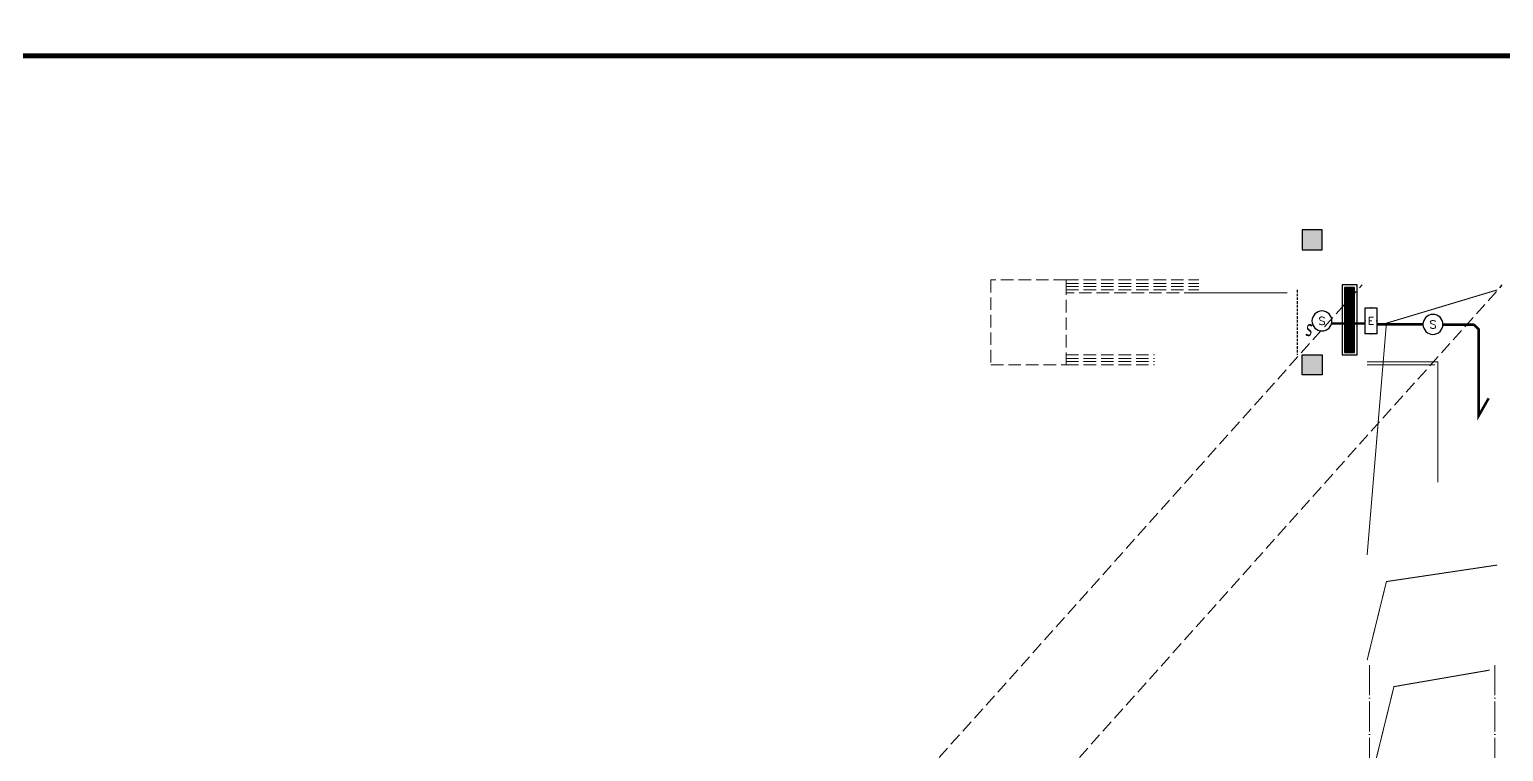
# Model space of a CAD drawing. Extents: x 2803505 to 5851001, y -1372902 to 24339.
# Drawn here: x 2874588 to 2904055, y -704162 to -689729 of the extents above; entities that cross this region are included whole.
import ezdxf
from ezdxf.enums import TextEntityAlignment as Align
from ezdxf.xclip import XClip

# ---------------------------------------------------------------- set-up
doc = ezdxf.new("R2010")
doc.units = 0
doc.header["$LTSCALE"] = 1000
doc.header["$MEASUREMENT"] = 0
doc.header["$XCLIPFRAME"] = 2
for name, pattern in [('#P_--_20B1_001_t3$0$DASH', [0.35, 0.25, -0.1]), ('__DASH', [0.35, 0.25, -0.1]), ('DASH', [0.35, 0.25, -0.1]), ('DOTE', [2.4200000000000004, 2, -0.2, 0.02, -0.2]), ('HIDDEN', [0.375, 0.25, -0.125])]:
    doc.linetypes.add(name, pattern=pattern)
doc.layers.get('0').update_dxf_attribs({"linetype": 'CONTINUOUS'})
for name, color, linetype in [('DIM-照明', 7, 'CONTINUOUS'), ('EQUIP-照明', 3, 'CONTINUOUS'), ('WIRE-应急', 1, 'DASH'), ('审核', 1, 'CONTINUOUS')]:
    doc.layers.add(name, color=color, linetype=linetype)
for name, color, linetype, lineweight in [('DOTE', 19, 'DOTE', 9), ('PUB_HATCH', 8, 'CONTINUOUS', 9), ('STAIR', 252, 'CONTINUOUS', 20), ('图框', 147, 'CONTINUOUS', 20), ('平面-看线', 252, 'CONTINUOUS', 15)]:
    doc.layers.add(name, color=color, linetype=linetype, lineweight=lineweight)
doc.styles.add('_TEL_DIM', font='SIMPLEX', dxfattribs={"width": 0.8, "height": 3.5, "bigfont": 'HZTXT'})
doc.styles.add('HZTXT', font='gbeitc.shx', dxfattribs={"width": 0.8, "height": 400, "bigfont": 'hztxt.shx'})

# ---------------------------------------------------------------- blocks, each defined once
blk = doc.blocks.new('$equip$00001838')
blk.add_circle((0, 0), 0.5)
at = {"style": '_TEL_DIM'}
blk.add_attdef('$TEXT$', text='', height=0.4, dxfattribs=at).set_placement((0, 0), align=Align.MIDDLE_CENTER)
at = {"style": '_TEL_DIM', "flags": 1}
blk.add_attdef('A', text='', height=2e-05, dxfattribs=at).set_placement((0, 0), align=Align.MIDDLE_CENTER)
blk = doc.blocks.new('$equip$00002534')
for p, q in [((-0.7200000000011642, 0.6599999999998545), (-0.7200000000011642, 0)), ((0.7200000000011642, 0.6599999999998545), (-0.7200000000011642, 0.6599999999998545)), ((-0.7200000000011642, 0), (0.7200000000011642, 0)), ((0.7200000000011642, 0), (0.7200000000011642, 0.6599999999998545))]:
    blk.add_line(p, q)
at = {"const_width": 0.04}
blk.add_lwpolyline([(-0.7200000000011642, 0.6599999999998545), (-0.7200000000011642, 0), (0.7200000000011642, 0), (0.7200000000011642, 0.6599999999998545), (-0.7200000000011642, 0.6599999999998545), (-0.7200000000011642, 0)], dxfattribs=at)
for p in [(-0.7200000000011642, 0.3299999999981083), (0, 0.6599999999998545), (0, 0), (0.7200000000011642, 0.3299999999981083)]:
    blk.add_point(p)
at = {"color": 7, "style": '_TEL_DIM'}
blk.add_attdef('$TEXT$', text='', height=0.4, dxfattribs=at).set_placement((0, 0.3299999999981083), align=Align.MIDDLE_CENTER)
at = {"color": 7, "style": '_TEL_DIM', "flags": 1}
blk.add_attdef('A', text='', height=2e-05, dxfattribs=at).set_placement((0, 0), align=Align.MIDDLE_CENTER)
blk = doc.blocks.new('A$C74D73064')
at = {"layer": 'DOTE', "color": 252}
for p, q in [((16380.0351011306, 93136.92275867704), (16380.0351011306, 8148.876076509594)), ((21830.0351011306, 93136.92275867704), (21830.0351011306, 8148.876076509594)), ((27280.0351011306, 93136.92275867704), (27280.0351011306, 8148.876076509594)), ((32730.0351011306, 93136.92275867704), (32730.0351011306, 8148.876076509594)), ((38530.0351011306, 93136.92275867704), (38530.0351011306, 8148.876076509594))]:
    blk.add_line(p, q, dxfattribs=at)
blk = doc.blocks.new('A$C110D7C8B')
h = blk.add_hatch()
h.set_pattern_fill('ANSI32', color=252, scale=7, angle=135)
h.set_pattern_definition([(180, (-705542.5179923946, -984740.2321152245), (-3.552713678800501e-15, -33.33750000000001), []), (180, (-705553.6304971946, -984729.1196104245), (-3.552713678800501e-15, -33.33750000000001), [])])
h.paths.add_polyline_path([(50, -1350.000000041677), (250.0000000000582, -1350.000000041677), (249.9999999999418, -50), (50, -50)])
at = {"color": 252}
for points in [[(0, 0), (300, 0), (300, -1400.000000041677), (0, -1400.000000041677)], [(50, -50), (250, -50), (250, -1350.000000041677), (50, -1350.000000041677)]]:
    blk.add_lwpolyline(points, close=True, dxfattribs=at)
blk = doc.blocks.new('A$C028C60F5')
at = {"color": 252}
blk.add_lwpolyline([(400.0000000717118, -1.851003617048264e-07), (0, 0), (-1.851003617048264e-07, -400.0000001632143), (399.9999998866115, -400.0000003483146)], close=True, dxfattribs=at)
at = {"layer": 'PUB_HATCH', "color": 252}
blk.add_solid([(-1.851003617048264e-07, -400.0000001632143), (399.9999998866115, -400.0000003483146), (0, 0), (400.0000000717118, -1.851003617048264e-07)], dxfattribs=at)
blk = doc.blocks.new('A$C18F32B8A')
at = {"color": 252, "const_width": 20}
for points in [[(7519.746154826425, -5500.243901853333), (7905.325032999623, -865.2724637767533), (10119.74645714677, -200.2097836569883)], [(7519.748090145295, -7600.249561245553), (7905.329351844615, -6030.524345523096), (10119.75077599176, -5700.209477294469)], [(7669.74645633559, -9700.245550757623), (8055.325040148746, -8130.523613388767), (9969.746456321096, -7800.20874516014)]]:
    blk.add_lwpolyline(points, dxfattribs=at)
at = {"layer": 'DOTE', "color": 252, "linetype": 'DOTE', "ltscale": 0.3}
for p, q in [((7569.550093442725, -7700.244544366142), (7569.550093442667, -10200.24554942362)), ((10069.74645357818, -7700.246329075075), (10069.74645357812, -10200.24555084261))]:
    blk.add_line(p, q, dxfattribs=at)
at = {"layer": 'DOTE', "linetype": 'DOTE', "ltscale": 0.3}
blk.add_line((8819.648726167448, -9800.245436708676), (8819.64872616739, -10205.08561670512), dxfattribs=at)
at = {"layer": 'STAIR', "color": 252, "linetype": '#P_--_20B1_001_t3$0$DASH'}
for p, q in [((1500, 0), (4152.000000014203, 1.047737896442413e-09)), ((1499.999999999884, -69.99999995273538), (4152.000000013737, -69.75341075321194)), ((1500.000000000116, -129.9999999527354), (4152.000000013388, -129.7534107532119)), ((1500.000000001164, -200), (4152.000000012922, -199.9999999989523)), ((4111.199999980512, -260.0000000090804), (1500.000000001164, -260.0000000224682)), ((1500, -1500.000000031665), (3267.999999990105, -1499.999999998952)), ((1499.999999999884, -1569.9999999844), (3267.999999989639, -1569.754457053379)), ((1500.000000000116, -1629.9999999844), (3267.999999989115, -1629.754457012867)), ((1500.000000001164, -1700.000000031665), (3267.999999989115, -1699.754457054427))]:
    blk.add_line(p, q, dxfattribs=at)
at = {"layer": 'STAIR', "color": 252}
for p, q in [((5920, -259.9999999997672), (4111.19999998057, -260.0000000090804)), ((8869.74283019395, -1700.246588996262), (7519.746456208813, -1700.246589469374))]:
    blk.add_line(p, q, dxfattribs=at)
at = {"layer": 'STAIR', "color": 246, "linetype": '#P_--_20B1_001_t3$0$DASH'}
blk.add_lwpolyline([(1500, 0), (0, 0), (0, -1700.000000028405), (1500, -1700.000000028405)], close=True, dxfattribs=at)
at = {"layer": 'STAIR', "color": 252}
blk.add_lwpolyline([(7519.746456187801, -1640.246589469374), (8929.755123912648, -1640.246588975191), (8929.755124753749, -4040.246135032154)], dxfattribs=at)
at = {"layer": '审核', "color": 252, "linetype": 'HIDDEN', "ltscale": 0.2}
blk.add_line((6119.755594726943, -200.1547837678809), (6119.682242507813, -1500.172692473629), dxfattribs=at)
at = {"layer": '平面-看线'}
for p, q in [((1500.000000001164, -200), (1500, 0)), ((1500.000000001164, -1700.000000031665), (1500, -1500.000000031665))]:
    blk.add_line(p, q, dxfattribs=at)
at = {"color": 252}
blk.add_blockref('A$C028C60F5', (6219.744254106772, 999.753149292781), dxfattribs=at)
at = {"color": 252, "xscale": -1}
for name, p in [('A$C110D7C8B', (7319.746456009045, -100.2399003441678)), ('A$C028C60F5', (6619.744458064088, -1500.248004525783))]:
    blk.add_blockref(name, p, dxfattribs=at)

msp = doc.modelspace()

# ---------------------------------------------------------------- linework, layer by layer
at = {"color": 251, "linetype": '__DASH', "true_color": 0x636466}
for p, q in [((2883906.152192863, -714189.0088733679), (2901228.782876322, -694834.9733796588)), ((2886706.15219174, -714189.0088733674), (2904028.782875198, -694834.9733796588))]:
    msp.add_line(p, q, dxfattribs=at)
at = {"layer": 'WIRE-应急', "color": 1, "const_width": 50}
for points in [[(2900616.982303684, -695605.4171239798), (2901287.546235331, -695605.4171237234)], [(2902444.63366579, -695623.8412830587), (2901525.14623531, -695623.8412830587)], [(2903757.272645966, -697101.8670052239), (2903557.513481383, -697453.423234772), (2903557.513481383, -695720.9682977912), (2903463.265203937, -695630.186530597), (2902844.504080192, -695630.186530597)]]:
    msp.add_lwpolyline(points, dxfattribs=at)
at = {"layer": '图框', "const_width": 100}
msp.add_lwpolyline([(2916603.491352153, -747653.5751154523), (2916603.491352153, -690253.5751154523), (2836003.491352153, -690253.5751154523), (2836003.491352153, -747653.5751154523)], close=True, dxfattribs=at)

# ---------------------------------------------------------------- block references
msp.add_blockref('A$C18F32B8A', (2893809.035724233, -694734.7275687091))
ref = msp.add_blockref('A$C74D73064', (2860689.203808141, -781511.2655150846))
XClip(ref).set_block_clipping_path([(-14883.246564808185, 50822.2568892687), (39116.74030273309, 70322.2568880918)])
at = {"layer": 'EQUIP-照明', "color": 6}
ref = msp.add_blockref('$equip$00001838', (2900425.735599461, -695555.4275398058), dxfattribs=dict(at, xscale=-400, yscale=400, zscale=400))
ref.add_attrib('$TEXT$', 'S', dxfattribs={"layer": '0', "color": 7, "height": 160, "style": '_TEL_DIM'}).set_placement((2900425.735599461, -695555.4275398058), align=Align.MIDDLE_CENTER)
at = {"layer": 'EQUIP-照明'}
ref = msp.add_blockref('$equip$00002534', (2901287.546235311, -695553.0738479118), dxfattribs=dict(at, xscale=-360, yscale=360, zscale=360, rotation=270))
ref.add_attrib('$TEXT$', 'E', dxfattribs={"layer": '0', "color": 7, "height": 144, "style": '_TEL_DIM'}).set_placement((2901406.346235309, -695553.0738479118), align=Align.MIDDLE_CENTER)
at = {"layer": 'EQUIP-照明', "color": 6}
ref = msp.add_blockref('$equip$00001838', (2902644.669677379, -695623.8475330704), dxfattribs=dict(at, xscale=-400, yscale=400, zscale=400))
ref.add_attrib('$TEXT$', 'S', dxfattribs={"layer": '0', "color": 7, "height": 160, "style": '_TEL_DIM'}).set_placement((2902644.669677378, -695623.8475330704), align=Align.MIDDLE_CENTER)

# ---------------------------------------------------------------- texts
at = {"layer": 'DIM-照明', "color": 7, "style": 'HZTXT', "width": 0.7}
msp.add_text('s', height=350.0000000000001, rotation=359.999465109586, dxfattribs=at).set_placement((2900075.880131013, -695862.6550825932, -1.645961674512364e-06))

doc.saveas('drawing.dxf')
